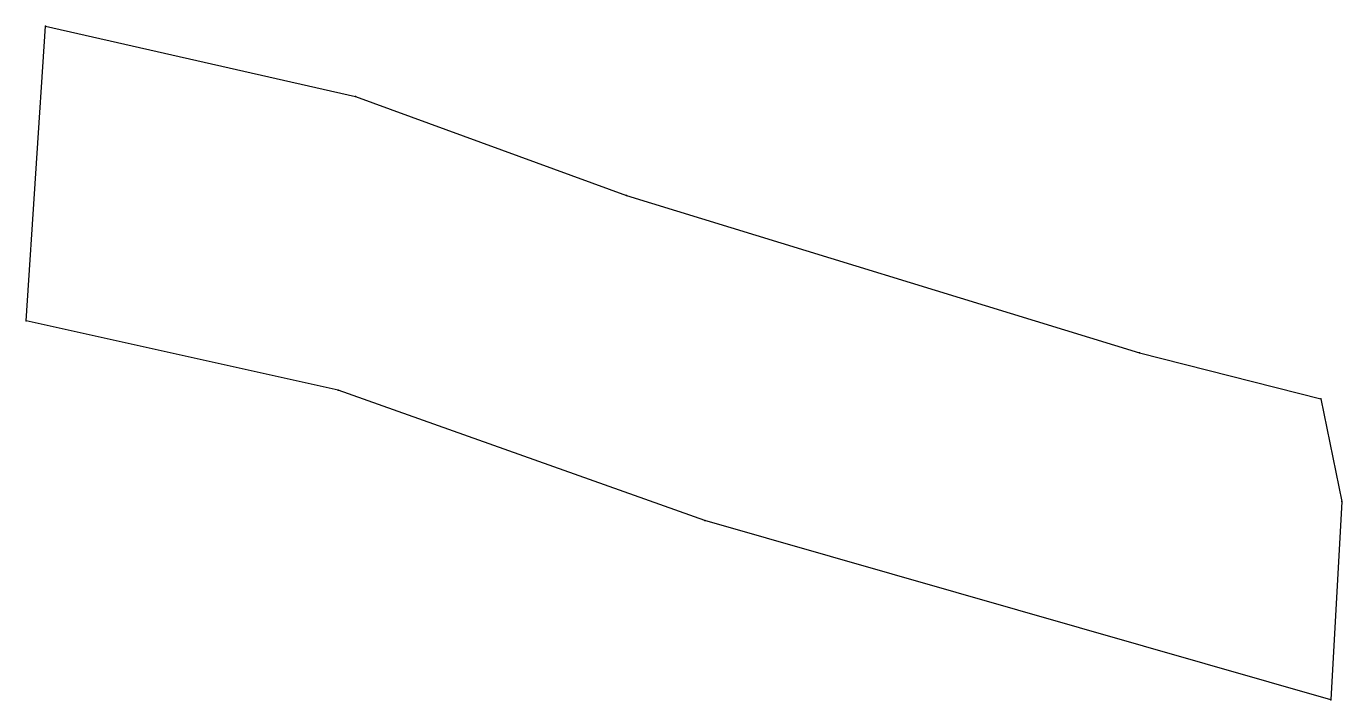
# Model space of a CAD drawing. Extents: x 256825 to 257671, y 386143 to 386668.
# Drawn here: x 257585.9 to 257671.1, y 386142.9 to 386186.5 of the extents above.
import ezdxf

# ---------------------------------------------------------------- set-up
doc = ezdxf.new("R2010")
doc.units = 0
doc.header["$MEASUREMENT"] = 0

msp = doc.modelspace()

# ---------------------------------------------------------------- linework, layer by layer
at = {"color": 6}
msp.add_polyline3d([(257670.394567, 386142.929905, 239.055714), (257629.840398, 386154.528723, 240.569835), (257606.075737, 386162.979856, 239.157795), (257585.868594, 386167.46021, 241.717851), (257587.11932, 386186.540464, 214.65347), (257607.201655, 386181.993567, 212.240179), (257624.771244, 386175.584564, 213.507831), (257658.006045, 386165.385764, 213.230744), (257669.751268, 386162.412897, 212.255206), (257671.109015, 386155.772189, 220.894971), (257670.394567, 386142.929905, 239.055714)], dxfattribs=at)
for p in [(257587.11932, 386186.540464, 214.65347), (257607.201655, 386181.993567, 212.240179), (257624.771244, 386175.584564, 213.507831), (257585.868594, 386167.46021, 241.717851), (257658.006045, 386165.385764, 213.230744), (257606.075737, 386162.979856, 239.157795), (257669.751268, 386162.412897, 212.255206), (257671.109015, 386155.772189, 220.894971), (257629.840398, 386154.528723, 240.569835), (257670.394567, 386142.929905, 239.055714), (257670.394567, 386142.929905, 239.055714)]:
    msp.add_point(p, dxfattribs=at)

doc.saveas('drawing.dxf')
